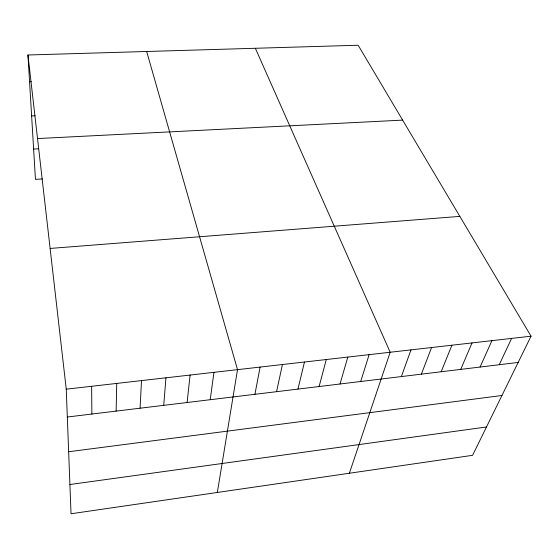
<?xml version="1.0" encoding="UTF-8"?>
<svg xmlns="http://www.w3.org/2000/svg" width="559" height="559" viewBox="0 0 559 559"><rect width="100%" height="100%" fill="white"/><g stroke="black" fill="none" stroke-linecap="round" stroke-linejoin="round"><path stroke-width="0.84" d="M116.118 411.103L116.733 383.418M140.071 408.203L141.504 380.595M163.731 405.338L165.953 377.807M187.111 402.508L190.102 375.054M210.205 399.713L213.957 372.336M217.339 492.465L237.512 369.653L146.668 51.491M254.918 394.305L260.103 367.074M276.558 391.684L282.421 364.531M297.954 389.092L304.48 362.015M319.105 386.535L326.281 359.528M340.019 383.998L347.824 357.075M360.702 381.497L369.122 354.644M349.375 473.242L390.182 352.247L255.358 48.277M401.376 376.577L410.991 349.871M421.374 374.153L431.569 347.53M441.156 371.756L451.917 345.21M460.721 369.387L472.034 342.912M480.076 367.046L491.927 340.648M499.229 364.727L511.597 338.405M531.05 336.19L472.593 455.312L71.028 513.763L66.248 389.176L27.95 54.999L358.144 45.237L531.05 336.19L66.248 389.176M69.903 484.52L486.498 426.971M68.645 451.749L501.947 395.486M67.318 417.014L518.165 362.435M50.121 248.441L459.854 216.382M42.344 178.943L35.448 179.362L27.95 54.999M33.617 149.05L38.662 148.785M37.53 138.562L402.641 120.115M31.618 115.916L35.091 115.755M29.564 81.726L31.262 81.663M91.655 386.276L91.865 414.037"/></g></svg>
